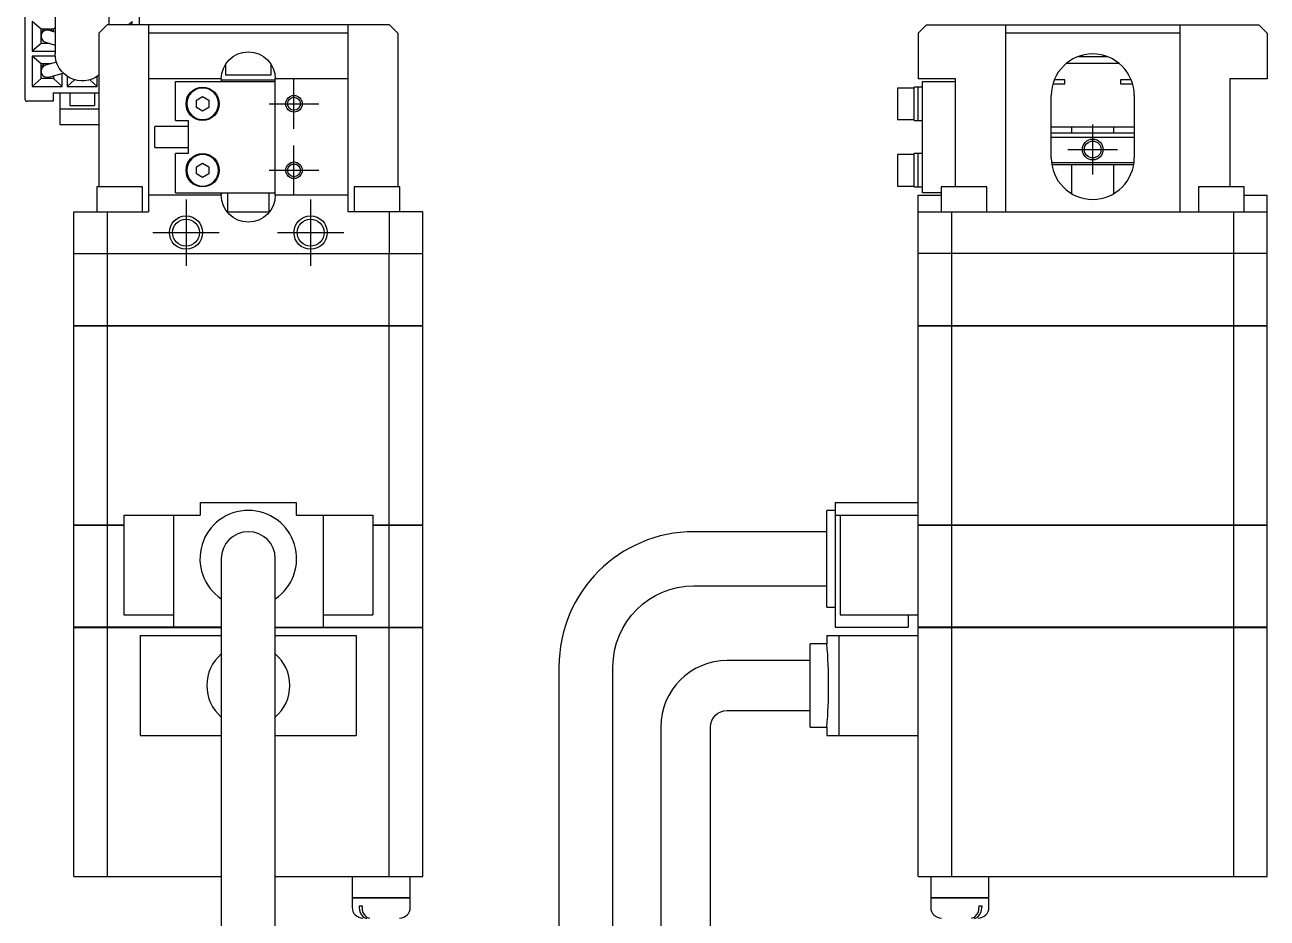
# Model space of a CAD drawing. Extents: x 0 to 887, y -8 to 456.
# Drawn here: x 14.1 to 163.6, y 181.4 to 288.9 of the extents above; entities that cross this region are included whole.
import ezdxf

# ---------------------------------------------------------------- set-up
doc = ezdxf.new("R2010")
doc.units = 0
doc.header["$LTSCALE"] = 0.5
doc.linetypes.add('CENTER', pattern=[50.8, 31.75, -6.35, 6.35, -6.35])
for name, color, linetype in [('MSM_CENTER', 1, 'CENTER'), ('MSM_CONTINUOUS', 7, 'CONTINUOUS'), ('MSM_NARROW', 5, 'CONTINUOUS')]:
    doc.layers.add(name, color=color, linetype=linetype)

msp = doc.modelspace()

# ---------------------------------------------------------------- linework, layer by layer
at = {"layer": 'MSM_CENTER'}
for p, q in [((46.5, 276.38), (46.5, 282.38)), ((43.5, 279.38), (49.5, 279.38)), ((142.65, 270.88), (142.65, 276.88)), ((46.5, 268.38), (46.5, 274.38)), ((139.65, 273.88), (145.65, 273.88)), ((43.5, 271.38), (49.5, 271.38)), ((33.5, 267.88), (33.5, 259.88)), ((48.5, 267.88), (48.5, 259.88)), ((29.5, 263.88), (37.5, 263.88)), ((44.5, 263.88), (52.5, 263.88))]:
    msp.add_line(p, q, dxfattribs=at)
at = {"layer": 'MSM_CONTINUOUS'}
for p, q in [((24.25, 288.88), (24.25, 310.05)), ((17.75, 308), (17.75, 285.38)), ((14.1, 290.98), (14.1, 279.98)), ((27.9, 288.88), (27.9, 290.98)), ((15, 289.28), (15, 285.73)), ((16.05, 288.38), (15, 289.28)), ((24, 288.88), (23, 287.88)), ((58, 288.88), (24, 288.88)), ((26.53, 288.88), (27, 289.28)), ((27, 288.88), (27, 289.28)), ((29, 288.88), (29, 266.38)), ((53, 288.88), (53, 266.38)), ((59, 287.88), (58, 288.88)), ((122.65, 288.88), (121.65, 287.88)), ((122.65, 288.88), (162.65, 288.88)), ((132.15, 288.88), (132.15, 266.38)), ((153.15, 288.88), (153.15, 266.38)), ((163.65, 287.88), (162.65, 288.88)), ((16.05, 286.63), (16.05, 288.38)), ((17.55, 288.38), (16.05, 288.38)), ((16.05, 288.01), (16.43, 288.38)), ((17.75, 288.01), (17.01, 288.22)), ((17.18, 288.38), (17.46, 288.09)), ((17.55, 288.38), (17.75, 288.55)), ((17.55, 288.07), (17.55, 288.38)), ((23, 287.88), (23, 269.38)), ((53, 287.88), (29, 287.88)), ((59, 287.88), (59, 269.38)), ((121.65, 287.88), (121.65, 282.38)), ((153.15, 287.88), (132.15, 287.88)), ((163.65, 287.88), (163.65, 282.38)), ((16.05, 286.63), (15, 285.73)), ((15, 285.73), (17.75, 285.73)), ((17.11, 286.63), (16.05, 286.63)), ((16.59, 286.79), (17.75, 286.44)), ((15, 285.13), (15, 281.48)), ((16.05, 284.18), (15, 285.13)), ((17.76, 285.13), (15, 285.13)), ((16.05, 282.43), (16.05, 284.18)), ((17.14, 284.18), (16.05, 284.18)), ((16.05, 283.81), (16.43, 284.18)), ((17.9, 284.39), (16.6, 284.03)), ((17.73, 284.34), (17.88, 284.48)), ((139.52, 284.28), (145.78, 284.28)), ((140.94, 285.08), (144.35, 285.08)), ((141.4, 285.08), (141.4, 285.22)), ((143.9, 285.22), (143.9, 285.08)), ((17, 282.58), (18.72, 283.06)), ((17.55, 282.74), (17.55, 282.43)), ((18.6, 281.48), (18.6, 283.03)), ((19.2, 282.67), (19.2, 281.48)), ((22.8, 281.48), (22.8, 282.67)), ((38.25, 284.11), (38.25, 282.88)), ((38.25, 282.88), (43.75, 282.88)), ((43.75, 282.88), (43.75, 284.11)), ((16.05, 282.43), (15, 281.48)), ((15, 281.48), (18.6, 281.48)), ((17.55, 282.43), (16.05, 282.43)), ((17.55, 282.43), (18.6, 281.48)), ((20.07, 282.27), (19.2, 281.48)), ((19.2, 281.48), (22.8, 281.48)), ((21.93, 282.27), (22.8, 281.48)), ((37.75, 282.38), (29, 282.38)), ((32.25, 277.38), (32.25, 282.08)), ((32.25, 282.08), (44.25, 282.08)), ((37.75, 282.38), (37.75, 282.08)), ((37.75, 282.28), (44.25, 282.28)), ((53, 282.38), (44.25, 282.38)), ((44.25, 268.38), (44.25, 282.38)), ((119.15, 281.28), (119.15, 277.48)), ((121.15, 281.28), (119.15, 281.28)), ((121.15, 277.38), (121.15, 281.38)), ((122.15, 281.38), (121.15, 281.38)), ((126.15, 282.38), (121.65, 282.38)), ((121.65, 277.38), (121.65, 281.38)), ((122.15, 268.68), (122.15, 282.08)), ((122.15, 282.08), (126.15, 282.08)), ((126.15, 269.38), (126.15, 282.38)), ((137.85, 281.78), (139.31, 281.78)), ((139.31, 282.28), (138.02, 282.28)), ((139.3, 281.78), (139.3, 282.28)), ((139.31, 281.78), (139.31, 282.28)), ((147.27, 282.28), (145.98, 282.28)), ((145.98, 282.28), (145.98, 281.78)), ((145.98, 281.78), (147.45, 281.78)), ((146, 282.28), (146, 281.78)), ((159.15, 282.38), (159.15, 269.38)), ((163.65, 282.38), (159.15, 282.38)), ((17.5, 279.68), (14.4, 279.68)), ((17.5, 280.68), (17.5, 279.68)), ((17.5, 280.68), (23, 280.68)), ((18.3, 280.68), (18.3, 276.88)), ((19.5, 280.68), (19.5, 279.18)), ((22.5, 280.68), (22.5, 279.18)), ((34.75, 279.81), (35.5, 280.25)), ((34.75, 278.95), (34.75, 279.81)), ((35.5, 280.25), (36.25, 279.81)), ((36.25, 279.81), (36.25, 278.95)), ((137.65, 272.88), (137.65, 280.38)), ((147.65, 280.38), (147.65, 272.88)), ((18.3, 278.79), (23, 278.79)), ((19.5, 279.18), (22.5, 279.18)), ((35.5, 278.51), (34.75, 278.95)), ((36.25, 278.95), (35.5, 278.51)), ((18.3, 276.88), (23, 276.88)), ((32.25, 277.38), (33.75, 277.38)), ((33.75, 277.38), (33.75, 273.38)), ((119.15, 277.48), (121.15, 277.48)), ((121.15, 277.38), (122.15, 277.38)), ((29.75, 274.13), (29.75, 276.63)), ((33.75, 276.63), (29.75, 276.63)), ((147.65, 276.58), (137.65, 276.58)), ((137.65, 275.88), (147.65, 275.88)), ((137.65, 275.38), (147.65, 275.38)), ((140.15, 275.88), (140.15, 276.58)), ((145.15, 276.58), (145.15, 275.88)), ((29.75, 274.13), (33.75, 274.13)), ((32.25, 268.68), (32.25, 273.38)), ((33.75, 273.38), (32.25, 273.38)), ((34.75, 271.81), (35.5, 272.25)), ((35.5, 272.25), (36.25, 271.81)), ((119.15, 273.28), (119.15, 269.48)), ((121.15, 273.28), (119.15, 273.28)), ((121.15, 269.38), (121.15, 273.38)), ((122.15, 273.38), (121.15, 273.38)), ((121.65, 269.38), (121.65, 273.38)), ((147.61, 272.28), (137.68, 272.28)), ((34.75, 270.95), (34.75, 271.81)), ((35.5, 270.51), (34.75, 270.95)), ((36.25, 270.95), (35.5, 270.51)), ((36.25, 271.81), (36.25, 270.95)), ((46.8, 272.08), (46.15, 272.08)), ((46.8, 272.08), (46.82, 272.1)), ((137.71, 272.08), (147.58, 272.08)), ((140.15, 268.55), (140.15, 272.08)), ((145.15, 272.08), (145.15, 268.55)), ((28.25, 269.38), (22.75, 269.38)), ((22.75, 269.38), (22.75, 266.38)), ((28.25, 266.38), (28.25, 269.38)), ((59.25, 269.38), (53.75, 269.38)), ((53.75, 269.38), (53.75, 266.38)), ((59.25, 266.38), (59.25, 269.38)), ((119.15, 269.48), (121.15, 269.48)), ((121.15, 269.38), (122.15, 269.38)), ((129.9, 269.38), (124.4, 269.38)), ((124.4, 269.38), (124.4, 266.38)), ((129.9, 266.38), (129.9, 269.38)), ((160.9, 269.38), (155.4, 269.38)), ((155.4, 269.38), (155.4, 266.38)), ((160.9, 266.38), (160.9, 269.38)), ((37.75, 268.38), (29, 268.38)), ((32.25, 268.68), (44.25, 268.68)), ((37.75, 268.68), (37.75, 268.38)), ((38.5, 268.68), (38.5, 266.38)), ((43.5, 266.38), (43.5, 268.68)), ((53, 268.38), (44.25, 268.38)), ((121.65, 252.68), (121.65, 268.38)), ((121.65, 268.38), (124.4, 268.38)), ((124.4, 268.68), (122.15, 268.68)), ((160.9, 268.38), (163.65, 268.38)), ((163.65, 252.68), (163.65, 268.38)), ((20, 252.68), (20, 266.38)), ((20, 266.38), (29, 266.38)), ((24, 266.38), (24, 261.38)), ((38.44, 266.38), (43.56, 266.38)), ((62, 266.38), (53, 266.38)), ((58, 261.38), (58, 266.38)), ((62, 252.68), (62, 266.38)), ((121.65, 266.38), (163.65, 266.38)), ((125.65, 266.38), (125.65, 261.38)), ((159.65, 261.38), (159.65, 266.38)), ((20, 261.38), (62, 261.38)), ((24.03, 252.68), (24.03, 261.38)), ((57.97, 252.68), (57.97, 261.38)), ((163.65, 261.38), (121.65, 261.38)), ((125.68, 252.68), (125.68, 261.38)), ((159.62, 252.68), (159.62, 261.38)), ((62, 252.68), (20, 252.68)), ((20, 228.68), (20, 252.63)), ((62, 252.63), (20, 252.63)), ((20.05, 252.63), (20.05, 252.68)), ((24.03, 228.68), (24.03, 252.63)), ((24.29, 252.63), (24.29, 252.68)), ((57.71, 252.63), (57.71, 252.68)), ((57.97, 228.68), (57.97, 252.63)), ((61.95, 252.63), (61.95, 252.68)), ((62, 228.68), (62, 252.63)), ((163.65, 252.68), (121.65, 252.68)), ((121.65, 216.38), (121.65, 252.63)), ((163.65, 252.63), (121.65, 252.63)), ((121.7, 252.63), (121.7, 252.68)), ((125.68, 228.68), (125.68, 252.63)), ((125.93, 252.63), (125.93, 252.68)), ((159.36, 252.63), (159.36, 252.68)), ((159.62, 228.68), (159.62, 252.63)), ((163.6, 252.63), (163.6, 252.68)), ((163.65, 228.68), (163.65, 252.63)), ((35.22, 231.38), (46.78, 231.38)), ((35.22, 231.38), (35.22, 229.88)), ((46.78, 231.38), (46.78, 229.88)), ((110.65, 218.81), (110.65, 230.45)), ((111.65, 230.45), (110.65, 230.45)), ((111.65, 231.38), (111.65, 216.38)), ((111.65, 231.38), (121.65, 231.38)), ((26, 229.88), (26, 217.88)), ((26, 229.88), (35.22, 229.88)), ((32, 229.88), (32, 216.38)), ((46.78, 229.88), (56, 229.88)), ((50, 229.88), (50, 216.38)), ((56, 229.88), (56, 217.88)), ((111.65, 229.88), (121.65, 229.88)), ((112.25, 229.88), (112.25, 217.88)), ((26, 228.68), (20, 228.68)), ((20, 216.38), (20, 228.63)), ((26, 228.63), (20, 228.63)), ((20.05, 228.63), (20.05, 228.68)), ((24.03, 216.38), (24.03, 228.63)), ((24.29, 228.63), (24.29, 228.68)), ((62, 228.68), (56, 228.68)), ((62, 228.63), (56, 228.63)), ((57.71, 228.63), (57.71, 228.68)), ((57.97, 216.38), (57.97, 228.63)), ((61.95, 228.63), (61.95, 228.68)), ((62, 216.38), (62, 228.63)), ((110.65, 227.88), (94.65, 227.88)), ((163.65, 228.68), (121.65, 228.68)), ((163.65, 228.63), (121.65, 228.63)), ((121.7, 228.63), (121.7, 228.68)), ((125.68, 216.38), (125.68, 228.63)), ((125.93, 228.63), (125.93, 228.68)), ((159.36, 228.63), (159.36, 228.68)), ((159.62, 216.38), (159.62, 228.63)), ((163.6, 228.63), (163.6, 228.68)), ((163.65, 216.38), (163.65, 228.63)), ((37.75, 224.63), (37.75, 124.63)), ((44.25, 124.63), (44.25, 224.63)), ((94.65, 221.38), (110.65, 221.38)), ((110.65, 218.81), (111.65, 218.81)), ((26, 217.88), (32, 217.88)), ((50, 217.88), (56, 217.88)), ((112.25, 217.88), (121.65, 217.88)), ((120.45, 217.88), (120.45, 216.38)), ((37.75, 216.38), (20, 216.38)), ((20, 186.38), (20, 216.33)), ((37.75, 216.33), (20, 216.33)), ((20.05, 216.33), (20.05, 216.38)), ((24.03, 186.38), (24.03, 216.33)), ((24.29, 216.33), (24.29, 216.38)), ((28, 215.38), (28, 203.38)), ((28, 215.38), (37.75, 215.38)), ((44.25, 216.38), (62, 216.38)), ((62, 216.33), (44.25, 216.33)), ((44.25, 215.38), (54, 215.38)), ((54, 215.38), (54, 203.38)), ((57.71, 216.33), (57.71, 216.38)), ((57.97, 186.38), (57.97, 216.33)), ((61.95, 216.33), (61.95, 216.38)), ((62, 186.38), (62, 216.33)), ((110.65, 215.38), (121.65, 215.38)), ((110.65, 215.38), (110.65, 214.38)), ((111.65, 216.38), (120.45, 216.38)), ((112.08, 215.38), (112.08, 203.38)), ((163.65, 216.38), (121.65, 216.38)), ((121.65, 186.38), (121.65, 216.33)), ((163.65, 216.33), (121.65, 216.33)), ((121.7, 216.33), (121.7, 216.38)), ((125.68, 186.38), (125.68, 216.33)), ((125.93, 216.33), (125.93, 216.38)), ((159.36, 216.33), (159.36, 216.38)), ((159.62, 186.38), (159.62, 216.33)), ((163.6, 216.33), (163.6, 216.38)), ((163.65, 186.38), (163.65, 216.33)), ((108.65, 204.38), (108.65, 214.38)), ((110.65, 214.38), (108.65, 214.38)), ((108.65, 212.38), (98.65, 212.38)), ((78.4, 211.63), (78.4, 124.63)), ((84.9, 124.63), (84.9, 211.63)), ((98.65, 206.38), (108.65, 206.38)), ((90.65, 204.38), (90.65, 109.38)), ((96.65, 109.38), (96.65, 204.38)), ((108.65, 204.38), (110.65, 204.38)), ((110.65, 204.38), (110.65, 203.38)), ((28, 203.38), (37.75, 203.38)), ((44.25, 203.38), (54, 203.38)), ((110.65, 203.38), (121.65, 203.38)), ((20, 186.38), (37.75, 186.38)), ((44.25, 186.38), (62, 186.38)), ((53.5, 186.38), (53.5, 183.88)), ((60.5, 183.88), (60.5, 186.38)), ((121.65, 186.38), (163.65, 186.38)), ((123.15, 186.38), (123.15, 183.88)), ((130.15, 183.88), (130.15, 186.38)), ((53.5, 183.88), (60.5, 183.88)), ((53.5, 183.83), (60.5, 183.83)), ((53.5, 183.83), (53.5, 182.68)), ((53.55, 183.88), (53.55, 183.83)), ((54.35, 182.88), (54.71, 182.88)), ((54.35, 182.88), (54.35, 182.68)), ((54.71, 182.88), (54.71, 182.68)), ((60.45, 183.83), (60.45, 183.88)), ((60.5, 182.68), (60.5, 183.83)), ((123.15, 183.88), (130.15, 183.88)), ((123.15, 183.83), (130.15, 183.83)), ((123.15, 183.83), (123.15, 182.68)), ((123.2, 183.88), (123.2, 183.83)), ((128.94, 182.88), (129.29, 182.88)), ((128.94, 182.88), (128.94, 182.68)), ((129.29, 182.88), (129.29, 182.68)), ((130.1, 183.83), (130.1, 183.88)), ((130.15, 182.68), (130.15, 183.83))]:
    msp.add_line(p, q, dxfattribs=at)
for centre, radius in [((35.5, 279.38), 2), ((46.5, 279.38), 0.783), ((142.65, 273.88), 1.01), ((35.5, 271.38), 2), ((46.5, 271.38), 0.783), ((33.5, 263.88), 1.62), ((48.5, 263.88), 1.62)]:
    msp.add_circle(centre, radius, dxfattribs=at)
at = {"layer": 'MSM_CONTINUOUS', "extrusion": (0, 0, -1)}
for centre in [(-35.5, 279.38), (-35.5, 271.38)]:
    msp.add_circle(centre, 1.9, dxfattribs=at)
at = {"layer": 'MSM_CONTINUOUS'}
for centre, radius, start, end in [((16.8, 287.51), 0.75, 73.4791, 253.4791), ((142.65, 280.38), 5, 0, 180), ((16.8, 283.31), 0.75, 105.6242, 285.6242), ((14.4, 279.98), 0.3, 180, 270), ((142.65, 272.88), 5, 180, 0), ((41, 224.63), 5.82, 303.9465, 236.0534), ((41, 224.63), 3.25, 0, 180), ((94.65, 211.63), 16.25, 90, 180), ((50.6, 209.37), 60.26, 0.0102, 4.77), ((41, 209.38), 5, 130.5416, 229.4584), ((41, 209.38), 5, 310.5416, 49.4584), ((98.65, 204.38), 8, 90, 180), ((50.63, 209.39), 60.23, 355.2289, 359.9909), ((54.8, 182.68), 1.3, 180, 270), ((55.76, 182.6), 1.41, 177.1822, 228.6257), ((56.09, 182.59), 1.39, 176.96, 227.1801), ((59.2, 182.68), 1.3, 270, 0), ((124.45, 182.68), 1.3, 180, 270), ((127.56, 182.59), 1.39, 312.8199, 3.04), ((127.89, 182.6), 1.41, 311.3743, 2.8178), ((128.85, 182.68), 1.3, 270, 0), ((55.3, 182.13), 0.751, 231.1045, 268.2319), ((55.65, 182.13), 0.754, 228.1061, 264.1834), ((127.99, 182.13), 0.754, 275.8166, 311.8939), ((128.35, 182.13), 0.751, 271.7681, 308.8955)]:
    msp.add_arc(centre, radius, start, end, dxfattribs=at)
at = {"layer": 'MSM_CONTINUOUS', "extrusion": (0, 0, -1)}
for centre, radius, start, end in [((-21, 285.38), 3.25, 232.0201, 360), ((-41, 282.38), 3.25, 0, 180), ((-41, 268.38), 3.25, 180, 0), ((-94.65, 211.63), 9.75, 0, 90), ((-98.65, 204.38), 2, 0, 90)]:
    msp.add_arc(centre, radius, start, end, dxfattribs=at)
at = {"layer": 'MSM_NARROW'}
for centre, radius in [((46.5, 279.38), 1), ((142.65, 273.88), 1.25), ((46.5, 271.38), 1), ((33.5, 263.88), 2), ((48.5, 263.88), 2)]:
    msp.add_circle(centre, radius, dxfattribs=at)

doc.saveas('drawing.dxf')
